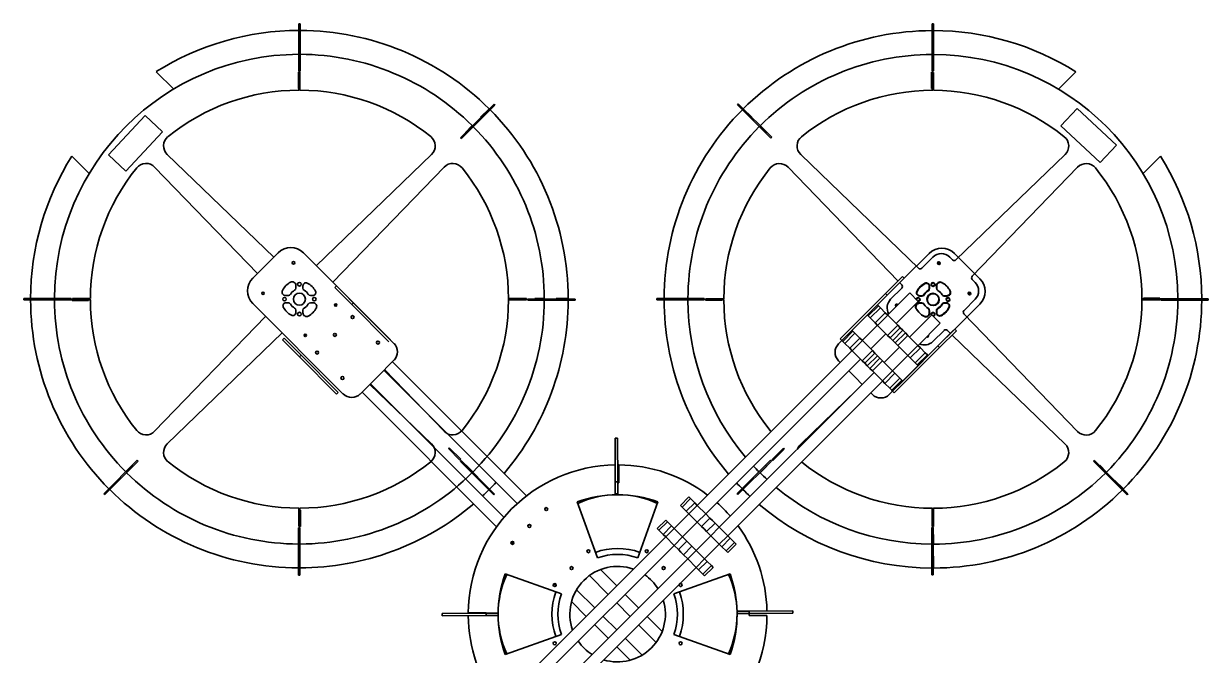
# Model space of a CAD drawing. Extents: x 95 to 1141, y 12 to 831.
# Drawn here: x 810.1 to 1140.6, y 295.8 to 472 of the extents above; entities that cross this region are included whole.
import ezdxf

# ---------------------------------------------------------------- set-up
doc = ezdxf.new("R2010")
doc.units = 0

msp = doc.modelspace()

# ---------------------------------------------------------------- linework, layer by layer
at = {"color": 7, "lineweight": 35, "ltscale": 0.083321}
msp.add_line((886.89, 470.15), (886.89, 466.82), dxfattribs=at)
at = {"color": 7, "lineweight": 35, "ltscale": 0.329982}
for p, q in [((886.94, 472), (886.94, 458.8)), ((887.27, 472), (887.27, 458.8)), ((941.36, 449.55), (932.03, 440.21)), ((1009.49, 449.66), (1018.82, 440.32)), ((941.6, 449.31), (932.27, 439.98)), ((1009.25, 449.42), (1018.58, 440.09)), ((810.14, 395.3), (823.34, 395.3)), ((810.14, 394.96), (823.34, 394.96)), ((963.97, 395.19), (950.77, 395.19)), ((963.97, 394.86), (950.77, 394.86)), ((986.8, 395.33), (1000, 395.33)), ((986.8, 395), (1000, 395)), ((832.51, 340.84), (841.84, 350.18)), ((832.75, 340.61), (842.08, 349.94))]:
    msp.add_line(p, q, dxfattribs=at)
at = {"color": 7, "lineweight": 35, "ltscale": 0.008333}
for p, q in [((886.94, 472), (887.27, 472)), ((886.94, 458.8), (887.27, 458.8)), ((1009.25, 449.42), (1009.49, 449.66)), ((932.03, 440.21), (932.27, 439.98)), ((1018.58, 440.09), (1018.82, 440.32)), ((810.14, 394.96), (810.14, 395.3)), ((823.34, 394.96), (823.34, 395.3)), ((950.77, 395.19), (950.77, 394.86)), ((963.97, 395.19), (963.97, 394.86)), ((1000.34, 394.83), (1000.34, 395.17)), ((1004.88, 394.83), (1004.88, 395.17)), ((1048.58, 393.3), (1048.34, 393.53)), ((1045.75, 390.47), (1045.51, 390.7)), ((1038.66, 383.38), (1038.43, 383.62)), ((1041.49, 386.21), (1041.26, 386.45)), ((1055.4, 372.3), (1055.16, 372.54)), ((1052.57, 369.47), (1052.33, 369.71)), ((932.07, 350.46), (931.84, 350.22)), ((1022.31, 353.31), (1022.08, 353.54)), ((842.08, 349.94), (841.84, 350.18)), ((932.19, 350.1), (931.96, 349.87)), ((832.75, 340.61), (832.51, 340.84)), ((941.53, 340.77), (941.29, 340.53)), ((887.34, 336.24), (887, 336.24)), ((887.34, 331.69), (887, 331.69))]:
    msp.add_line(p, q, dxfattribs=at)
at = {"color": 7, "lineweight": 35, "ltscale": 0.329981}
for p, q in [((1063.61, 472.03), (1063.61, 458.83)), ((1063.94, 472.03), (1063.94, 458.83)), ((941.29, 340.53), (931.96, 349.87)), ((941.53, 340.77), (932.19, 350.1)), ((1009.18, 340.88), (1018.51, 350.21)), ((1009.41, 340.64), (1018.75, 349.98)), ((886.84, 318.16), (886.84, 331.36)), ((887.17, 318.16), (887.17, 331.36)), ((1063.5, 318.2), (1063.5, 331.4)), ((1063.84, 318.2), (1063.84, 331.4))]:
    msp.add_line(p, q, dxfattribs=at)
at = {"color": 7, "lineweight": 35, "ltscale": 0.008334}
for p, q in [((1063.61, 472.03), (1063.94, 472.03)), ((886.77, 458.46), (887.11, 458.46)), ((886.89, 458.48), (887.22, 458.48)), ((1063.61, 458.83), (1063.94, 458.83)), ((886.77, 453.92), (887.11, 453.92)), ((886.77, 453.46), (887.11, 453.46)), ((941.36, 449.55), (941.6, 449.31)), ((823.67, 394.8), (823.67, 395.13)), ((828.22, 394.8), (828.22, 395.13)), ((945.89, 395.36), (945.89, 395.03)), ((950.44, 395.36), (950.44, 395.03)), ((986.8, 395), (986.8, 395.33)), ((1000, 395), (1000, 395.33)), ((1122.11, 395.4), (1122.11, 395.06)), ((1122.56, 395.4), (1122.56, 395.06)), ((1127.11, 395.4), (1127.11, 395.06)), ((1127.13, 395.28), (1127.13, 394.95)), ((1127.44, 395.23), (1127.44, 394.9)), ((1140.64, 395.23), (1140.64, 394.9)), ((1062.48, 379.39), (1062.25, 379.63)), ((928.86, 353.67), (928.62, 353.43)), ((1018.75, 349.98), (1018.51, 350.21)), ((1019.1, 350.09), (1018.86, 350.33)), ((1108.86, 350.14), (1108.62, 349.9)), ((1118.19, 340.81), (1117.96, 340.57)), ((1064, 336.27), (1063.67, 336.27)), ((887.17, 331.36), (886.84, 331.36)), ((1064, 331.73), (1063.67, 331.73)), ((887.17, 318.16), (886.84, 318.16)), ((1012.5, 307.24), (1012.5, 306.91))]:
    msp.add_line(p, q, dxfattribs=at)
at = {"color": 7, "lineweight": 35, "ltscale": 0.083327}
msp.add_line((1063.96, 470.11), (1063.96, 466.78), dxfattribs=at)
at = {"color": 7, "lineweight": 35, "ltscale": 0.001302}
for p, q in [((886.89, 466.82), (886.94, 466.82)), ((886.89, 463.13), (886.94, 463.13)), ((886.94, 460.82), (886.89, 460.82)), ((887.22, 329.48), (887.17, 329.48)), ((887.22, 327.03), (887.17, 327.03)), ((887.17, 323.48), (887.22, 323.48))]:
    msp.add_line(p, q, dxfattribs=at)
at = {"color": 7, "lineweight": 35, "ltscale": 0.00128}
msp.add_line((1063.94, 466.83), (1063.94, 466.78), dxfattribs=at)
at = {"color": 7, "lineweight": 35, "ltscale": 0.000537109}
for p, q in [((1063.96, 466.78), (1063.94, 466.78)), ((1063.96, 460.78), (1063.94, 460.78))]:
    msp.add_line(p, q, dxfattribs=at)
at = {"color": 7, "lineweight": 35, "ltscale": 0.066666}
for p, q in [((886.89, 463.48), (886.89, 460.82)), ((955.39, 395.32), (952.72, 395.32)), ((1132.13, 395.28), (1129.46, 395.28))]:
    msp.add_line(p, q, dxfattribs=at)
at = {"color": 7, "lineweight": 35, "ltscale": 0.066667}
for p, q in [((1063.96, 463.45), (1063.96, 460.78)), ((935.26, 443.59), (933.37, 441.7)), ((1015.59, 443.55), (1017.48, 441.67)), ((818.72, 395.32), (821.39, 395.32)), ((1040.32, 375.14), (1042.21, 373.25)), ((1044.09, 371.37), (1042.21, 373.25)), ((838.62, 346.95), (840.5, 348.84)), ((935.49, 346.95), (933.61, 348.84)), ((1015.59, 346.68), (1017.48, 348.56)), ((1112.23, 346.91), (1110.35, 348.8)), ((1063.96, 326.78), (1063.96, 329.45))]:
    msp.add_line(p, q, dxfattribs=at)
at = {"color": 7, "lineweight": 35, "ltscale": 0.001286}
for p, q in [((1063.94, 460.83), (1063.94, 460.78)), ((821.34, 395.3), (821.39, 395.3)), ((1063.84, 329.4), (1063.84, 329.45))]:
    msp.add_line(p, q, dxfattribs=at)
at = {"color": 7, "lineweight": 35, "ltscale": 0.171376}
msp.add_line((847.13, 458.64), (851.98, 453.8), dxfattribs=at)
at = {"color": 7, "lineweight": 35, "ltscale": 0.113644}
for p, q in [((886.77, 458.46), (886.77, 453.92)), ((887.11, 458.46), (887.11, 453.92)), ((1063.44, 458.5), (1063.44, 453.95)), ((1063.77, 458.5), (1063.77, 453.95)), ((823.67, 395.13), (828.22, 395.13)), ((823.67, 394.8), (828.22, 394.8)), ((950.44, 395.36), (945.89, 395.36)), ((950.44, 395.03), (945.89, 395.03)), ((1000.34, 395.17), (1004.88, 395.17)), ((1000.34, 394.83), (1004.88, 394.83)), ((1127.11, 395.4), (1122.56, 395.4)), ((1127.11, 395.06), (1122.56, 395.06)), ((931.84, 350.22), (928.62, 353.43)), ((1019.1, 350.09), (1022.31, 353.31)), ((887, 331.69), (887, 336.24)), ((887.34, 331.69), (887.34, 336.24)), ((1063.67, 331.73), (1063.67, 336.27)), ((1064, 331.73), (1064, 336.27))]:
    msp.add_line(p, q, dxfattribs=at)
at = {"color": 7, "lineweight": 35, "ltscale": 0.000514221}
msp.add_line((886.89, 458.46), (886.89, 458.48), dxfattribs=at)
at = {"color": 7, "lineweight": 35, "ltscale": 0.000519562}
msp.add_line((887.11, 458.48), (887.11, 458.46), dxfattribs=at)
at = {"color": 7, "lineweight": 35, "ltscale": 0.002866}
for p, q in [((887.11, 457.46), (887.22, 457.46)), ((1000.46, 395.28), (1000.46, 395.17)), ((1001.34, 395.17), (1001.34, 395.28)), ((1001.46, 395.28), (1001.46, 395.17)), ((1126.11, 395.06), (1126.11, 394.95)), ((886.89, 332.82), (887, 332.82)), ((887, 332.69), (886.89, 332.69))]:
    msp.add_line(p, q, dxfattribs=at)
at = {"color": 7, "lineweight": 35, "ltscale": 0.124982}
for p, q in [((887.22, 458.48), (887.22, 453.48)), ((1063.96, 453.45), (1063.96, 458.45)), ((828.72, 395.32), (823.72, 395.32)), ((950.39, 394.98), (945.39, 394.98)), ((1005.46, 395.28), (1000.46, 395.28)), ((1127.13, 394.95), (1122.13, 394.95)), ((886.89, 336.82), (886.89, 331.82)), ((1063.63, 331.78), (1063.63, 336.78))]:
    msp.add_line(p, q, dxfattribs=at)
at = {"color": 7, "lineweight": 35, "ltscale": 0.008331}
for p, q in [((1063.44, 458.5), (1063.77, 458.5)), ((1063.44, 453.95), (1063.77, 453.95)), ((1059.66, 376.56), (1059.42, 376.8)), ((1063.84, 331.4), (1063.5, 331.4)), ((1063.84, 318.2), (1063.5, 318.2))]:
    msp.add_line(p, q, dxfattribs=at)
at = {"color": 7, "lineweight": 35, "ltscale": 0.004706}
for p, q in [((1063.96, 458.45), (1063.77, 458.45)), ((1063.96, 457.45), (1063.77, 457.45)), ((823.72, 395.32), (823.72, 395.13)), ((824.72, 395.32), (824.72, 395.13))]:
    msp.add_line(p, q, dxfattribs=at)
at = {"color": 7, "lineweight": 35, "ltscale": 0.004169}
msp.add_line((1063.77, 457.5), (1063.94, 457.5), dxfattribs=at)
at = {"color": 7, "lineweight": 35, "ltscale": 0.023676}
msp.add_line((1063.94, 457.5), (1063.94, 458.45), dxfattribs=at)
at = {"color": 7, "lineweight": 35, "ltscale": 0.171377}
for p, q in [((1103.72, 458.61), (1098.87, 453.76)), ((1127.29, 435.04), (1122.44, 430.19))]:
    msp.add_line(p, q, dxfattribs=at)
at = {"color": 7, "lineweight": 35, "ltscale": 0.000521851}
for p, q in [((886.77, 453.46), (886.77, 453.48)), ((1122.11, 395.4), (1122.13, 395.4))]:
    msp.add_line(p, q, dxfattribs=at)
at = {"color": 7, "lineweight": 35, "ltscale": 0.010823}
msp.add_line((886.89, 453.48), (886.89, 453.92), dxfattribs=at)
at = {"color": 7, "lineweight": 35, "ltscale": 0.011358}
for p, q in [((887.11, 453.46), (887.11, 453.92)), ((1063.77, 453.5), (1063.77, 453.95))]:
    msp.add_line(p, q, dxfattribs=at)
at = {"color": 7, "lineweight": 35, "ltscale": 0.012663}
for p, q in [((1063.63, 453.95), (1063.63, 453.45)), ((828.22, 394.98), (828.72, 394.98)), ((1063.96, 336.78), (1063.96, 336.27))]:
    msp.add_line(p, q, dxfattribs=at)
at = {"color": 7, "lineweight": 35, "ltscale": 0.003625}
msp.add_line((1063.63, 453.5), (1063.77, 453.5), dxfattribs=at)
at = {"color": 7, "lineweight": 35, "ltscale": 0.375}
for p, q in [((833.78, 435.44), (844.02, 446.4)), ((1104.09, 448.39), (1115.04, 438.15)), ((1110.49, 433.28), (1099.53, 443.53))]:
    msp.add_line(p, q, dxfattribs=at)
at = {"color": 7, "lineweight": 35, "ltscale": 0.166667}
for p, q in [((848.89, 441.84), (844.02, 446.4)), ((901.68, 393.65), (896.96, 398.37)), ((902.15, 394.13), (897.43, 398.84)), ((887.06, 379.04), (882.35, 383.76))]:
    msp.add_line(p, q, dxfattribs=at)
at = {"color": 7, "lineweight": 35, "ltscale": 0.083333}
for p, q in [((939.97, 448.3), (937.61, 445.94)), ((1010.88, 448.26), (1013.24, 445.91)), ((1057.36, 396.89), (1059.72, 394.54)), ((988.8, 394.95), (992.13, 394.95)), ((833.9, 342.24), (836.26, 344.59)), ((975.2, 340.81), (975.19, 344.14)), ((975.86, 340.81), (975.86, 344.14)), ((995.72, 339.97), (993.36, 337.61)), ((1000.43, 335.25), (998.08, 337.61)), ((989.26, 333.51), (986.9, 331.15)), ((993.97, 328.79), (991.62, 331.15)), ((1004.21, 331.48), (1006.56, 329.13)), ((1001.85, 329.13), (1004.21, 326.77)), ((997.75, 325.02), (1000.1, 322.66)), ((1008.92, 326.77), (1006.56, 324.41)), ((942.5, 307.5), (939.17, 307.5)), ((1009.16, 308.11), (1012.5, 308.12)), ((1009.16, 307.44), (1012.5, 307.45)), ((942.5, 306.84), (939.17, 306.83))]:
    msp.add_line(p, q, dxfattribs=at)
at = {"color": 7, "lineweight": 35, "ltscale": 0.166668}
for p, q in [((1104.09, 448.39), (1099.53, 443.53)), ((1110.49, 433.28), (1115.04, 438.15)), ((1055.78, 400.97), (1051.06, 396.25))]:
    msp.add_line(p, q, dxfattribs=at)
at = {"color": 7, "lineweight": 35, "ltscale": 0.002601}
for p, q in [((937.69, 445.87), (937.61, 445.94)), ((1017.41, 348.64), (1017.48, 348.56))]:
    msp.add_line(p, q, dxfattribs=at)
at = {"color": 7, "lineweight": 35, "ltscale": 0.002587}
for p, q in [((1013.16, 445.98), (1013.24, 445.91)), ((1017.41, 441.74), (1017.48, 441.67)), ((840.43, 348.76), (840.5, 348.84)), ((933.61, 348.69), (933.53, 348.76)), ((1017.33, 348.56), (1017.41, 348.64)), ((836.19, 344.52), (836.26, 344.59))]:
    msp.add_line(p, q, dxfattribs=at)
at = {"color": 7, "lineweight": 35, "ltscale": 0.375001}
msp.add_line((848.89, 441.84), (838.64, 430.89), dxfattribs=at)
at = {"color": 7, "lineweight": 35, "ltscale": 0.002602}
for p, q in [((933.44, 441.63), (933.37, 441.7)), ((933.53, 348.76), (933.61, 348.84)), ((935.33, 347.11), (935.26, 347.04)), ((1110.27, 348.73), (1110.35, 348.8)), ((1015.76, 346.84), (1015.68, 346.91)), ((1114.52, 344.48), (1114.59, 344.56))]:
    msp.add_line(p, q, dxfattribs=at)
at = {"color": 7, "lineweight": 35, "ltscale": 0.171375}
msp.add_line((823.56, 435.07), (828.41, 430.23), dxfattribs=at)
at = {"color": 7, "lineweight": 35, "ltscale": 0.166666}
for p, q in [((833.78, 435.44), (838.64, 430.89)), ((1069.92, 386.82), (1065.2, 382.11)), ((887.54, 379.51), (882.82, 384.23)), ((1070.39, 386.35), (1065.68, 381.64)), ((913.45, 378.11), (908.74, 373.39)), ((904.03, 368.68), (908.74, 373.39))]:
    msp.add_line(p, q, dxfattribs=at)
at = {"color": 7, "lineweight": 35}
for p, q in [((879.89, 406.84), (850.18, 435.54)), ((891.78, 404.49), (923.93, 435.54)), ((1059.76, 403.79), (1026.92, 435.5)), ((1070.23, 406.1), (1100.67, 435.5)), ((875.36, 402.32), (846.67, 432.03)), ((896.4, 399.88), (927.44, 432.03)), ((1054.09, 400.22), (1023.41, 431.99)), ((1074.78, 401.55), (1104.18, 431.99)), ((888.2, 408.08), (913.45, 382.82)), ((874.05, 393.94), (899.31, 368.68)), ((1076.89, 393.8), (1062.48, 379.39)), ((877.64, 390.35), (846.67, 358.27)), ((1072.47, 391.08), (1104.18, 358.24)), ((882.25, 385.74), (850.18, 354.76)), ((1069.18, 385.14), (1100.67, 354.73)), ((1041.26, 380.79), (998.08, 337.61)), ((913.02, 377.67), (950.43, 340.26)), ((1043.61, 378.43), (1000.43, 335.25)), ((910.66, 375.31), (947.86, 338.12)), ((910.83, 375.48), (927.44, 358.27)), ((1047.38, 374.66), (1004.21, 331.48)), ((906.73, 371.38), (923.93, 354.76)), ((906.89, 371.54), (944.14, 334.29)), ((1049.74, 372.3), (1006.56, 329.13)), ((904.53, 369.19), (942.07, 331.65)), ((1042.5, 369.77), (1026.92, 354.73)), ((989.26, 328.79), (953.84, 293.38)), ((991.62, 326.44), (956.2, 291.02)), ((995.39, 322.66), (959.97, 287.25)), ((997.75, 320.31), (962.33, 284.89))]:
    msp.add_line(p, q, dxfattribs=at)
at = {"color": 7, "lineweight": 35, "ltscale": 0.125}
for p, q in [((881.13, 408.08), (877.59, 404.54)), ((1069.82, 407.94), (1073.36, 404.4)), ((1076.89, 400.87), (1073.36, 404.4)), ((976.17, 343.9), (976.17, 348.9)), ((939.17, 307.57), (934.17, 307.57)), ((1012.5, 306.91), (1017.5, 306.91))]:
    msp.add_line(p, q, dxfattribs=at)
at = {"color": 7, "lineweight": 35, "ltscale": 0.246575}
msp.add_line((1062.75, 407.94), (1055.78, 400.97), dxfattribs=at)
at = {"color": 7, "lineweight": 35, "ltscale": 0.109739}
for p, q in [((1060.69, 403.8), (1063.8, 406.9)), ((1055.11, 398.22), (1052.01, 395.11)), ((1072.48, 392.01), (1075.58, 395.11)), ((1066.9, 386.43), (1063.8, 383.33))]:
    msp.add_line(p, q, dxfattribs=at)
at = {"color": 7, "lineweight": 35, "ltscale": 0.027861}
for p, q in [((1069.3, 406.11), (1068.51, 406.9)), ((1074.79, 400.62), (1075.58, 399.83))]:
    msp.add_line(p, q, dxfattribs=at)
at = {"color": 7, "lineweight": 35, "ltscale": 0.125001}
msp.add_line((874.05, 401.01), (877.59, 404.54), dxfattribs=at)
at = {"color": 7, "lineweight": 35, "ltscale": 0.166665}
msp.add_line((1055.3, 401.44), (1050.59, 396.72), dxfattribs=at)
at = {"color": 7, "lineweight": 35, "ltscale": 0.016667}
for p, q in [((1055.3, 401.44), (1055.78, 400.97)), ((897.43, 398.84), (896.96, 398.37)), ((896.95, 393.74), (897.43, 393.27)), ((902.15, 394.13), (901.68, 393.65)), ((1069.92, 386.82), (1070.39, 386.35)), ((882.82, 384.23), (882.35, 383.76)), ((1065.2, 382.11), (1065.68, 381.64)), ((975.83, 356.4), (975.16, 356.4)), ((975.86, 344.14), (975.19, 344.14)), ((975.86, 340.81), (975.2, 340.81)), ((996.19, 339.5), (995.72, 339.97)), ((989.73, 333.04), (989.26, 333.51)), ((1008.45, 327.24), (1008.92, 326.77)), ((1001.99, 320.78), (1002.46, 320.31)), ((926.91, 307.47), (926.91, 306.81)), ((942.5, 307.5), (942.5, 306.84)), ((1024.76, 307.48), (1024.76, 308.14))]:
    msp.add_line(p, q, dxfattribs=at)
at = {"color": 7, "lineweight": 35, "ltscale": 0.019163}
for p, q in [((886.06, 398.23), (886.06, 398.99)), ((888.06, 392.07), (888.06, 391.31)), ((1062.8, 392.04), (1062.8, 391.27))]:
    msp.add_line(p, q, dxfattribs=at)
at = {"color": 7, "lineweight": 35, "ltscale": 0.016599}
for p, q in [((888.06, 398.89), (888.06, 398.23)), ((1062.8, 398.86), (1062.8, 398.19)), ((1062.89, 398.75), (1062.89, 398.09)), ((883.98, 394.15), (883.31, 394.15)), ((890.13, 396.15), (890.8, 396.15)), ((1060.72, 396.11), (1060.05, 396.11)), ((1060.81, 396.01), (1060.15, 396.01)), ((1066.97, 394.01), (1067.63, 394.01)), ((886.06, 391.41), (886.06, 392.07)), ((1064.8, 391.37), (1064.8, 392.04)), ((1064.89, 391.27), (1064.89, 391.94))]:
    msp.add_line(p, q, dxfattribs=at)
at = {"color": 7, "lineweight": 35, "ltscale": 0.44669}
for p, q in [((1037.96, 384.09), (1050.59, 396.72)), ((1038.43, 383.62), (1051.06, 396.25))]:
    msp.add_line(p, q, dxfattribs=at)
at = {"color": 7, "lineweight": 35, "ltscale": 0.016665}
for p, q in [((1050.59, 396.72), (1051.06, 396.25)), ((1037.96, 384.09), (1038.43, 383.62)), ((1046.92, 368.54), (1046.45, 369.01))]:
    msp.add_line(p, q, dxfattribs=at)
at = {"color": 7, "lineweight": 35, "ltscale": 0.21883}
for p, q in [((1057.36, 396.89), (1051.17, 390.7)), ((1063.49, 390.77), (1057.3, 384.58)), ((1065.85, 388.41), (1059.66, 382.22))]:
    msp.add_line(p, q, dxfattribs=at)
at = {"color": 7, "lineweight": 35, "ltscale": 0.020498}
msp.add_line((1055.12, 399.15), (1054.55, 399.74), dxfattribs=at)
at = {"color": 7, "lineweight": 35, "ltscale": 0.019162}
for p, q in [((1064.8, 398.96), (1064.8, 398.19)), ((1064.89, 398.09), (1064.89, 398.86)), ((883.21, 396.15), (883.98, 396.15)), ((890.9, 394.15), (890.13, 394.15)), ((1059.95, 394.11), (1060.72, 394.11)), ((1060.05, 394.01), (1060.81, 394.01)), ((1067.74, 396.01), (1066.97, 396.01)), ((1062.89, 391.94), (1062.89, 391.17))]:
    msp.add_line(p, q, dxfattribs=at)
at = {"color": 7, "lineweight": 35, "ltscale": 0.083325}
for p, q in [((812.06, 395.32), (815.39, 395.32)), ((962.06, 395.32), (958.72, 395.32))]:
    msp.add_line(p, q, dxfattribs=at)
at = {"color": 7, "lineweight": 35, "ltscale": 0.001279}
for p, q in [((815.34, 395.3), (815.39, 395.3)), ((958.77, 395.19), (958.72, 395.19)), ((1063.84, 323.4), (1063.84, 323.45))]:
    msp.add_line(p, q, dxfattribs=at)
at = {"color": 7, "lineweight": 35, "ltscale": 0.000538635}
for p, q in [((815.39, 395.32), (815.39, 395.3)), ((821.39, 395.32), (821.39, 395.3))]:
    msp.add_line(p, q, dxfattribs=at)
at = {"color": 7, "lineweight": 35, "ltscale": 0.023674}
msp.add_line((824.67, 395.3), (823.72, 395.3), dxfattribs=at)
at = {"color": 7, "lineweight": 35, "ltscale": 0.004167}
msp.add_line((824.67, 395.13), (824.67, 395.3), dxfattribs=at)
at = {"color": 7, "lineweight": 35, "ltscale": 0.011359}
for p, q in [((828.67, 395.13), (828.22, 395.13)), ((1005.34, 395.17), (1004.88, 395.17))]:
    msp.add_line(p, q, dxfattribs=at)
at = {"color": 7, "lineweight": 35, "ltscale": 0.003628}
msp.add_line((828.67, 394.98), (828.67, 395.13), dxfattribs=at)
at = {"color": 7, "lineweight": 35, "ltscale": 0.366667}
for p, q in [((912.05, 383.28), (901.68, 393.65)), ((897.43, 368.67), (887.06, 379.04)), ((897.91, 369.14), (887.54, 379.51))]:
    msp.add_line(p, q, dxfattribs=at)
at = {"color": 7, "lineweight": 35, "ltscale": 0.366665}
msp.add_line((912.52, 383.76), (902.15, 394.13), dxfattribs=at)
at = {"color": 7, "lineweight": 35, "ltscale": 0.1}
for p, q in [((905.43, 390.84), (902.6, 393.67)), ((912.52, 383.76), (909.69, 386.58))]:
    msp.add_line(p, q, dxfattribs=at)
at = {"color": 7, "lineweight": 35, "ltscale": 0.012662}
msp.add_line((945.39, 395.32), (945.89, 395.32), dxfattribs=at)
at = {"color": 7, "lineweight": 35, "ltscale": 0.007307}
msp.add_line((945.44, 395.32), (945.44, 395.03), dxfattribs=at)
at = {"color": 7, "lineweight": 35, "ltscale": 0.011356}
for p, q in [((945.44, 395.03), (945.89, 395.03)), ((1122.11, 395.06), (1122.56, 395.06))]:
    msp.add_line(p, q, dxfattribs=at)
at = {"color": 7, "lineweight": 35, "ltscale": 0.001025}
for p, q in [((949.39, 395.03), (949.39, 394.98)), ((1063.67, 332.78), (1063.63, 332.78)), ((1063.67, 331.78), (1063.63, 331.78))]:
    msp.add_line(p, q, dxfattribs=at)
at = {"color": 7, "lineweight": 35, "ltscale": 0.001026}
for p, q in [((949.44, 395.03), (949.44, 394.98)), ((950.39, 395.03), (950.39, 394.98))]:
    msp.add_line(p, q, dxfattribs=at)
at = {"color": 7, "lineweight": 35, "ltscale": 0.00314}
for p, q in [((952.72, 395.32), (952.72, 395.19)), ((955.11, 395.32), (955.11, 395.19)), ((958.72, 395.32), (958.72, 395.19)), ((887.17, 329.36), (887.17, 329.48)), ((1063.96, 329.45), (1063.84, 329.45)), ((1063.96, 327.06), (1063.84, 327.06)), ((1063.96, 323.45), (1063.84, 323.45))]:
    msp.add_line(p, q, dxfattribs=at)
at = {"color": 7, "lineweight": 35, "ltscale": 0.001285}
msp.add_line((952.77, 395.19), (952.72, 395.19), dxfattribs=at)
at = {"color": 7, "lineweight": 35, "ltscale": 0.001301}
for p, q in [((992.13, 395), (992.13, 394.95)), ((995.67, 394.95), (995.67, 395)), ((998.13, 394.95), (998.13, 395)), ((1129.46, 395.23), (1129.46, 395.28)), ((1135.46, 395.28), (1135.46, 395.23))]:
    msp.add_line(p, q, dxfattribs=at)
at = {"color": 7, "lineweight": 35, "ltscale": 0.066681}
msp.add_line((995.46, 394.95), (998.13, 394.95), dxfattribs=at)
at = {"color": 7, "lineweight": 35, "ltscale": 0.014502}
msp.add_line((1004.88, 394.95), (1005.46, 394.95), dxfattribs=at)
at = {"color": 7, "lineweight": 35, "ltscale": 0.005467}
for p, q in [((1005.34, 394.95), (1005.34, 395.17)), ((887.22, 336.69), (887, 336.69))]:
    msp.add_line(p, q, dxfattribs=at)
at = {"color": 7, "lineweight": 35, "ltscale": 0.218831}
msp.add_line((1059.72, 394.54), (1053.53, 388.35), dxfattribs=at)
at = {"color": 7, "lineweight": 35, "ltscale": 0.019165}
msp.add_line((1066.87, 396.11), (1067.64, 396.11), dxfattribs=at)
at = {"color": 7, "lineweight": 35, "ltscale": 0.016602}
msp.add_line((1066.87, 394.11), (1067.54, 394.11), dxfattribs=at)
at = {"color": 7, "lineweight": 35, "ltscale": 0.010822}
msp.add_line((1122.13, 395.28), (1122.56, 395.28), dxfattribs=at)
at = {"color": 7, "lineweight": 35, "ltscale": 0.000515747}
msp.add_line((1127.11, 395.28), (1127.13, 395.28), dxfattribs=at)
at = {"color": 7, "lineweight": 35, "ltscale": 0.000518799}
msp.add_line((1127.13, 395.06), (1127.11, 395.06), dxfattribs=at)
at = {"color": 7, "lineweight": 35, "ltscale": 0.32998}
for p, q in [((1140.64, 395.23), (1127.44, 395.23)), ((1140.64, 394.9), (1127.44, 394.9))]:
    msp.add_line(p, q, dxfattribs=at)
at = {"color": 7, "lineweight": 35, "ltscale": 0.0013}
msp.add_line((1131.77, 395.28), (1131.77, 395.23), dxfattribs=at)
at = {"color": 7, "lineweight": 35, "ltscale": 0.083319}
msp.add_line((1138.79, 395.28), (1135.46, 395.28), dxfattribs=at)
at = {"color": 7, "lineweight": 13, "ltscale": 0.100001}
for p, q in [((1045.75, 390.47), (1048.58, 393.3)), ((1047.7, 388.52), (1050.53, 391.35)), ((1038.66, 383.38), (1041.49, 386.21)), ((1040.61, 381.43), (1043.44, 384.26)), ((1041.3, 380.74), (1044.13, 383.57)), ((1044.08, 377.96), (1046.91, 380.79)), ((1057.47, 378.74), (1060.3, 381.57)), ((1051.77, 370.28), (1054.59, 373.11))]:
    msp.add_line(p, q, dxfattribs=at)
at = {"color": 7, "lineweight": 35, "ltscale": 0.020103}
for p, q in [((1045.75, 390.47), (1046.32, 389.9)), ((1038.66, 383.38), (1039.23, 382.81)), ((1062.25, 379.63), (1061.68, 380.19)), ((1059.42, 376.8), (1058.85, 377.37)), ((1052.33, 369.71), (1051.77, 370.28))]:
    msp.add_line(p, q, dxfattribs=at)
at = {"color": 7, "lineweight": 13, "ltscale": 0.099999}
for p, q in [((1046.32, 389.9), (1049.15, 392.73)), ((1048.39, 387.83), (1051.22, 390.66)), ((1051.17, 385.05), (1054, 387.88)), ((1039.23, 382.81), (1042.06, 385.64)), ((1056.78, 379.43), (1059.61, 382.26)), ((1058.85, 377.37), (1061.68, 380.19)), ((1046.91, 375.13), (1049.74, 377.96)), ((1059.42, 376.8), (1062.25, 379.63)), ((1049.7, 372.35), (1052.53, 375.18)), ((1050.39, 371.66), (1053.21, 374.49)), ((1052.33, 369.71), (1055.16, 372.54))]:
    msp.add_line(p, q, dxfattribs=at)
at = {"color": 7, "lineweight": 35, "ltscale": 0.0201}
for p, q in [((1048.58, 393.3), (1049.15, 392.73)), ((1041.49, 386.21), (1042.06, 385.64)), ((1055.16, 372.54), (1054.59, 373.11))]:
    msp.add_line(p, q, dxfattribs=at)
at = {"color": 7, "lineweight": 35, "ltscale": 0.048751}
for p, q in [((1050.53, 391.35), (1049.15, 392.73)), ((1043.44, 384.26), (1042.06, 385.64)), ((1058.85, 377.37), (1057.47, 378.74)), ((1054.59, 373.11), (1053.21, 374.49))]:
    msp.add_line(p, q, dxfattribs=at)
at = {"color": 7, "lineweight": 35, "ltscale": 0.024373}
for p, q in [((1051.22, 390.66), (1050.53, 391.35)), ((1057.47, 378.74), (1056.78, 379.43))]:
    msp.add_line(p, q, dxfattribs=at)
at = {"color": 7, "lineweight": 35, "ltscale": 0.098439}
for p, q in [((1054, 387.88), (1051.22, 390.66)), ((1051.17, 385.05), (1048.39, 387.83)), ((1056.83, 385.05), (1059.61, 382.26)), ((1049.74, 377.96), (1052.53, 375.18)), ((1046.91, 375.13), (1049.7, 372.35))]:
    msp.add_line(p, q, dxfattribs=at)
at = {"color": 7, "lineweight": 35, "ltscale": 0.083332}
msp.add_line((1063.49, 390.77), (1065.85, 388.41), dxfattribs=at)
at = {"color": 7, "lineweight": 35, "ltscale": 0.150561}
msp.add_line((1048.34, 387.88), (1044.08, 383.62), dxfattribs=at)
at = {"color": 7, "lineweight": 35, "ltscale": 0.048748}
for p, q in [((1047.7, 388.52), (1046.32, 389.9)), ((1040.61, 381.43), (1039.23, 382.81)), ((1061.68, 380.19), (1060.3, 381.57)), ((1051.77, 370.28), (1050.39, 371.66))]:
    msp.add_line(p, q, dxfattribs=at)
at = {"color": 7, "lineweight": 35, "ltscale": 0.024375}
for p, q in [((1048.39, 387.83), (1047.7, 388.52)), ((1044.13, 383.57), (1043.44, 384.26)), ((1041.3, 380.74), (1040.61, 381.43)), ((1060.3, 381.57), (1059.61, 382.26)), ((1053.21, 374.49), (1052.53, 375.18)), ((1050.39, 371.66), (1049.7, 372.35))]:
    msp.add_line(p, q, dxfattribs=at)
at = {"color": 7, "lineweight": 35, "ltscale": 0.100001}
for p, q in [((1051.87, 384.35), (1054.7, 387.17)), ((1052.59, 383.63), (1055.41, 386.46)), ((1053.3, 382.92), (1056.13, 385.75)), ((1044.79, 377.26), (1047.61, 380.09)), ((1059.66, 376.56), (1062.48, 379.39))]:
    msp.add_line(p, q, dxfattribs=at)
at = {"color": 7, "lineweight": 35, "ltscale": 0.024815}
msp.add_line((1054.7, 387.17), (1054, 387.88), dxfattribs=at)
at = {"color": 7, "lineweight": 35, "ltscale": 0.025188}
for p, q in [((1055.41, 386.46), (1054.7, 387.17)), ((1053.3, 382.92), (1052.59, 383.63)), ((1048.33, 379.37), (1047.61, 380.09))]:
    msp.add_line(p, q, dxfattribs=at)
at = {"color": 7, "lineweight": 35, "ltscale": 0.016666}
for p, q in [((888.47, 385.25), (888.94, 384.78)), ((887.54, 379.51), (887.06, 379.04)), ((897.91, 369.14), (897.43, 368.67)), ((1052.57, 369.47), (1053.04, 369)), ((993.83, 337.14), (993.36, 337.61)), ((987.37, 330.68), (986.9, 331.15)), ((1006.09, 324.88), (1006.56, 324.41)), ((999.63, 318.42), (1000.1, 317.95)), ((939.17, 307.5), (939.17, 306.83)), ((1009.16, 307.44), (1009.16, 308.11)), ((1012.5, 307.45), (1012.5, 308.12))]:
    msp.add_line(p, q, dxfattribs=at)
at = {"color": 7, "lineweight": 35, "ltscale": 0.033046}
for p, q in [((1038.43, 383.62), (1037.49, 382.68)), ((1052.57, 369.47), (1051.63, 368.54))]:
    msp.add_line(p, q, dxfattribs=at)
at = {"color": 7, "lineweight": 35, "ltscale": 0.09844}
for p, q in [((1046.91, 380.79), (1044.13, 383.57)), ((1044.08, 377.96), (1041.3, 380.74)), ((1054, 382.22), (1056.78, 379.43))]:
    msp.add_line(p, q, dxfattribs=at)
at = {"color": 7, "lineweight": 35, "ltscale": 0.150559}
for p, q in [((1050.7, 385.52), (1046.44, 381.26)), ((1054.47, 381.75), (1050.21, 377.49))]:
    msp.add_line(p, q, dxfattribs=at)
at = {"color": 7, "lineweight": 35, "ltscale": 0.024813}
for p, q in [((1051.87, 384.35), (1051.17, 385.05)), ((1056.83, 385.05), (1056.13, 385.75)), ((1049.74, 377.96), (1049.04, 378.66)), ((1046.91, 375.13), (1046.21, 375.83))]:
    msp.add_line(p, q, dxfattribs=at)
at = {"color": 7, "lineweight": 35, "ltscale": 0.025187}
for p, q in [((1052.59, 383.63), (1051.87, 384.35)), ((1056.13, 385.75), (1055.41, 386.46)), ((1049.04, 378.66), (1048.33, 379.37)), ((1046.21, 375.83), (1045.5, 376.55))]:
    msp.add_line(p, q, dxfattribs=at)
at = {"color": 7, "lineweight": 13, "ltscale": 0.099998}
msp.add_line((1054, 382.22), (1056.83, 385.05), dxfattribs=at)
at = {"color": 7, "lineweight": 35, "ltscale": 0.030091}
msp.add_line((1067.83, 386.44), (1068.7, 385.6), dxfattribs=at)
at = {"color": 7, "lineweight": 35, "ltscale": 0.024812}
for p, q in [((1047.61, 380.09), (1046.91, 380.79)), ((1044.79, 377.26), (1044.08, 377.96))]:
    msp.add_line(p, q, dxfattribs=at)
at = {"color": 7, "lineweight": 35, "ltscale": 0.446689}
msp.add_line((1052.57, 369.47), (1065.2, 382.11), dxfattribs=at)
at = {"color": 7, "lineweight": 35, "ltscale": 0.446692}
msp.add_line((1053.04, 369), (1065.68, 381.64), dxfattribs=at)
at = {"color": 7, "lineweight": 35, "ltscale": 0.024814}
msp.add_line((1054, 382.22), (1053.3, 382.92), dxfattribs=at)
at = {"color": 7, "lineweight": 35, "ltscale": 0.016668}
msp.add_line((1037.49, 377.97), (1037.96, 377.5), dxfattribs=at)
at = {"color": 7, "lineweight": 35, "ltscale": 0.02519}
msp.add_line((1045.5, 376.55), (1044.79, 377.26), dxfattribs=at)
at = {"color": 7, "lineweight": 35, "ltscale": 0.099999}
for p, q in [((1045.5, 376.55), (1048.33, 379.37)), ((1046.21, 375.83), (1049.04, 378.66)), ((1052.57, 369.47), (1055.4, 372.3))]:
    msp.add_line(p, q, dxfattribs=at)
at = {"color": 7, "lineweight": 35, "ltscale": 0.150558}
for p, q in [((1056.83, 379.39), (1052.57, 375.13)), ((1059.66, 376.56), (1055.4, 372.3))]:
    msp.add_line(p, q, dxfattribs=at)
at = {"color": 7, "lineweight": 35, "ltscale": 0.113645}
msp.add_line((932.07, 350.46), (928.86, 353.67), dxfattribs=at)
at = {"color": 7, "lineweight": 35, "ltscale": 0.306548}
for p, q in [((975.16, 356.4), (975.19, 344.14)), ((975.83, 356.4), (975.86, 344.14)), ((926.91, 307.47), (939.17, 307.5)), ((1024.76, 307.48), (1012.5, 307.45)), ((926.91, 306.81), (939.17, 306.83))]:
    msp.add_line(p, q, dxfattribs=at)
at = {"color": 7, "lineweight": 35, "ltscale": 0.113643}
msp.add_line((1018.86, 350.33), (1022.08, 353.54), dxfattribs=at)
at = {"color": 7, "lineweight": 35, "ltscale": 0.329983}
for p, q in [((1117.96, 340.57), (1108.62, 349.9)), ((1118.19, 340.81), (1108.86, 350.14))]:
    msp.add_line(p, q, dxfattribs=at)
at = {"color": 7, "lineweight": 35, "ltscale": 0.007791}
msp.add_line((975.86, 343.9), (976.17, 343.9), dxfattribs=at)
at = {"color": 7, "lineweight": 35, "ltscale": 0.083334}
for p, q in [((1116.95, 342.2), (1114.59, 344.56)), ((998.08, 332.9), (995.72, 335.25)), ((991.62, 326.44), (989.26, 328.79)), ((887.22, 320.15), (887.22, 323.48)), ((995.39, 322.66), (997.75, 320.31)), ((1002.46, 320.31), (1000.1, 317.95))]:
    msp.add_line(p, q, dxfattribs=at)
at = {"color": 7, "lineweight": 35, "ltscale": 0.008332}
msp.add_line((1009.41, 340.64), (1009.18, 340.88), dxfattribs=at)
at = {"color": 7, "lineweight": 35, "ltscale": 0.416666}
for p, q in [((964.58, 338.61), (970.21, 322.93)), ((987.09, 338.61), (981.46, 322.93))]:
    msp.add_line(p, q, dxfattribs=at)
at = {"color": 7, "lineweight": 13, "ltscale": 0.083334}
for p, q in [((996.19, 339.5), (993.83, 337.14)), ((998.08, 337.61), (995.72, 335.25)), ((1001.61, 334.07), (999.26, 331.72)), ((989.73, 333.04), (987.37, 330.68)), ((991.62, 331.15), (989.26, 328.79)), ((995.15, 327.61), (992.8, 325.26)), ((1007.27, 328.42), (1004.91, 326.06)), ((1008.45, 327.24), (1006.09, 324.88)), ((997.75, 325.02), (995.39, 322.66)), ((1000.81, 321.96), (998.45, 319.6))]:
    msp.add_line(p, q, dxfattribs=at)
at = {"color": 7, "lineweight": 35, "ltscale": 0.041667}
for p, q in [((993.83, 337.14), (995.01, 335.96)), ((1000.43, 335.25), (1001.61, 334.07)), ((987.37, 330.68), (988.55, 329.5)), ((1003.03, 332.66), (1004.21, 331.48)), ((993.97, 328.79), (995.15, 327.61)), ((1000.67, 330.3), (1001.85, 329.13)), ((1007.27, 328.42), (1008.45, 327.24)), ((996.57, 326.2), (997.75, 325.02)), ((1004.91, 326.06), (1006.09, 324.88)), ((998.45, 319.6), (999.63, 318.42))]:
    msp.add_line(p, q, dxfattribs=at)
at = {"color": 7, "lineweight": 13, "ltscale": 0.083333}
for p, q in [((997.37, 338.32), (995.01, 335.96)), ((1000.43, 335.25), (998.08, 332.9)), ((990.91, 331.86), (988.55, 329.5)), ((1003.03, 332.66), (1000.67, 330.3)), ((1004.21, 331.48), (1001.85, 329.13)), ((993.97, 328.79), (991.62, 326.44)), ((1006.56, 329.13), (1004.21, 326.77)), ((996.57, 326.2), (994.21, 323.84)), ((1000.1, 322.66), (997.75, 320.31)), ((1001.99, 320.78), (999.63, 318.42))]:
    msp.add_line(p, q, dxfattribs=at)
at = {"color": 7, "lineweight": 35, "ltscale": 0.041666}
for p, q in [((996.19, 339.5), (997.37, 338.32)), ((989.73, 333.04), (990.91, 331.86)), ((998.08, 332.9), (999.26, 331.72)), ((991.62, 326.44), (992.8, 325.26)), ((994.21, 323.84), (995.39, 322.66)), ((1000.81, 321.96), (1001.99, 320.78))]:
    msp.add_line(p, q, dxfattribs=at)
at = {"color": 7, "lineweight": 35, "ltscale": 0.025001}
for p, q in [((997.37, 338.32), (998.08, 337.61)), ((990.91, 331.86), (991.62, 331.15)), ((999.26, 331.72), (999.96, 331.01)), ((1006.56, 329.13), (1007.27, 328.42)), ((992.8, 325.26), (993.5, 324.55)), ((1000.1, 322.66), (1000.81, 321.96))]:
    msp.add_line(p, q, dxfattribs=at)
at = {"color": 7, "lineweight": 35, "ltscale": 0.011357}
for p, q in [((887, 336.69), (887, 336.24)), ((1063.67, 336.73), (1063.67, 336.27))]:
    msp.add_line(p, q, dxfattribs=at)
at = {"color": 7, "lineweight": 35, "ltscale": 0.014503}
msp.add_line((887.22, 336.24), (887.22, 336.82), dxfattribs=at)
at = {"color": 7, "lineweight": 35, "ltscale": 0.016717}
msp.add_line((955.52, 336.51), (955.99, 336.98), dxfattribs=at)
at = {"color": 7, "lineweight": 35, "ltscale": 0.145082}
msp.add_line((995.72, 335.25), (991.62, 331.15), dxfattribs=at)
at = {"color": 7, "lineweight": 35, "ltscale": 0.025}
for p, q in [((995.01, 335.96), (995.72, 335.25)), ((1001.61, 334.07), (1002.32, 333.37)), ((988.55, 329.5), (989.26, 328.79)), ((995.15, 327.61), (995.86, 326.91))]:
    msp.add_line(p, q, dxfattribs=at)
at = {"color": 7, "lineweight": 35, "ltscale": 0.007306}
msp.add_line((1063.96, 336.73), (1063.67, 336.73), dxfattribs=at)
at = {"color": 7, "lineweight": 35, "ltscale": 0.002867}
msp.add_line((886.89, 331.82), (887, 331.82), dxfattribs=at)
at = {"color": 7, "lineweight": 35, "ltscale": 0.008359}
msp.add_line((951.04, 332.03), (950.8, 331.8), dxfattribs=at)
at = {"color": 7, "lineweight": 35, "ltscale": 0.008358}
msp.add_line((951.04, 332.03), (951.28, 332.27), dxfattribs=at)
at = {"color": 7, "lineweight": 35, "ltscale": 0.145083}
for p, q in [((998.08, 332.9), (993.97, 328.79)), ((1001.85, 329.13), (997.75, 325.02)), ((1004.21, 326.77), (1000.1, 322.66))]:
    msp.add_line(p, q, dxfattribs=at)
at = {"color": 7, "lineweight": 35, "ltscale": 0.024999}
for p, q in [((999.96, 331.01), (1000.67, 330.3)), ((1002.32, 333.37), (1003.03, 332.66)), ((993.5, 324.55), (994.21, 323.84)), ((995.86, 326.91), (996.57, 326.2)), ((1004.21, 326.77), (1004.91, 326.06)), ((997.75, 320.31), (998.45, 319.6))]:
    msp.add_line(p, q, dxfattribs=at)
at = {"color": 7, "lineweight": 35, "ltscale": 0.001028}
msp.add_line((1063.67, 332.73), (1063.63, 332.73), dxfattribs=at)
at = {"color": 7, "lineweight": 35, "ltscale": 0.066682}
msp.add_line((887.22, 326.82), (887.22, 329.48), dxfattribs=at)
at = {"color": 7, "lineweight": 35, "ltscale": 0.016716}
msp.add_line((946.56, 327.56), (946.09, 327.08), dxfattribs=at)
at = {"color": 7, "lineweight": 35, "ltscale": 0.02067}
msp.add_line((946.25, 327.47), (946.83, 326.89), dxfattribs=at)
at = {"color": 7, "lineweight": 35, "ltscale": 0.003127}
msp.add_line((887.17, 323.36), (887.17, 323.48), dxfattribs=at)
at = {"color": 7, "lineweight": 35, "ltscale": 0.083326}
msp.add_line((1063.96, 320.11), (1063.96, 323.45), dxfattribs=at)
at = {"color": 7, "lineweight": 35, "ltscale": 0.416667}
for p, q in [((944.46, 318.5), (960.15, 312.87)), ((1007.21, 318.5), (991.52, 312.87)), ((944.46, 295.98), (960.15, 301.61)), ((1007.21, 295.98), (991.52, 301.61))]:
    msp.add_line(p, q, dxfattribs=at)
at = {"color": 7, "lineweight": 35, "ltscale": 0.185651}
msp.add_line((967.97, 318.01), (973.22, 312.76), dxfattribs=at)
at = {"color": 7, "lineweight": 35, "ltscale": 0.161224}
msp.add_line((971.02, 319.67), (975.58, 315.11), dxfattribs=at)
at = {"color": 7, "lineweight": 35, "ltscale": 0.020671}
msp.add_line((958.02, 315.7), (958.61, 315.12), dxfattribs=at)
at = {"color": 7, "lineweight": 35, "ltscale": 0.179371}
msp.add_line((964.38, 314.06), (969.45, 308.98), dxfattribs=at)
at = {"color": 7, "lineweight": 35, "ltscale": 0.145711}
msp.add_line((962.97, 310.75), (967.09, 306.63), dxfattribs=at)
at = {"color": 7, "lineweight": 35, "ltscale": 0.133333}
for p, q in [((977.94, 312.76), (981.71, 308.98)), ((975.58, 310.4), (979.35, 306.63)), ((969.45, 304.27), (973.22, 300.5)), ((971.81, 306.63), (975.58, 302.86))]:
    msp.add_line(p, q, dxfattribs=at)
at = {"color": 7, "lineweight": 35, "ltscale": 0.001881}
msp.add_line((939.17, 307.5), (939.17, 307.57), dxfattribs=at)
at = {"color": 7, "lineweight": 35, "ltscale": 0.30655}
msp.add_line((1024.76, 308.14), (1012.5, 308.12), dxfattribs=at)
at = {"color": 7, "lineweight": 35, "ltscale": 0.005312}
msp.add_line((1012.5, 307.24), (1012.5, 307.45), dxfattribs=at)
at = {"color": 7, "lineweight": 35, "ltscale": 0.173073}
msp.add_line((981.71, 304.27), (986.6, 299.37), dxfattribs=at)
at = {"color": 7, "lineweight": 35, "ltscale": 0.148644}
msp.add_line((984.06, 306.63), (988.27, 302.42), dxfattribs=at)
at = {"color": 7, "lineweight": 35, "ltscale": 0.133133}
msp.add_line((975.58, 298.14), (979.34, 294.38), dxfattribs=at)
at = {"color": 7, "lineweight": 35, "ltscale": 0.166793}
msp.add_line((977.94, 300.5), (982.65, 295.78), dxfattribs=at)
at = {"color": 7, "lineweight": 35}
for centre, radius in [((885.41, 405.29), 0.333), ((1065.45, 405.25), 0.333), ((1065.54, 405.15), 0.333), ((876.92, 396.8), 0.333), ((887.06, 395.15), 1.67), ((887.06, 399.32), 0.5), ((1063.8, 395.11), 1.67), ((1063.89, 395.01), 1.67), ((1063.8, 399.28), 0.5), ((1063.89, 399.18), 0.5), ((1073.93, 396.76), 0.333), ((1074.03, 396.66), 0.333), ((882.89, 395.15), 0.5), ((891.22, 395.15), 0.5), ((897.19, 393.5), 0.333), ((1067.96, 395.11), 0.5), ((1068.06, 395.01), 0.5), ((887.06, 390.98), 0.5), ((901.9, 390.13), 0.417), ((901.9, 390.13), 0.417), ((888.71, 385.02), 0.333), ((896.95, 385.19), 0.417), ((908.98, 383.05), 0.417), ((892, 380.24), 0.417), ((899.08, 373.15), 0.417), ((955.93, 336.57), 0.417), ((951.22, 331.86), 0.417), ((946.5, 327.14), 0.417), ((967.7, 324.8), 0.417), ((983.97, 324.8), 0.417), ((962.99, 320.09), 0.417), ((988.68, 320.09), 0.417), ((958.28, 315.37), 0.417), ((958.28, 299.11), 0.417), ((993.4, 299.11), 0.417)]:
    msp.add_circle(centre, radius, dxfattribs=at)
for centre, radius, start, end in [((887.06, 395.15), 75, 90.1273, 122.1604), ((887.06, 395.15), 75, 45.1273, 89.8329), ((1063.8, 395.11), 75, 90.1438, 134.8727), ((1063.8, 395.11), 75, 57.8396, 89.8727), ((887.06, 395.15), 68.33, 90.1397, 179.8603), ((887.06, 395.15), 68.33, 45.1397, 89.8166), ((1063.8, 395.11), 68.33, 90.1578, 134.8603), ((1063.8, 395.11), 68.33, 0.1397, 89.8603), ((887.06, 395.15), 58.33, 90.1637, 128.9327), ((887.06, 395.15), 58.33, 51.0673, 89.8363), ((1063.8, 395.11), 58.33, 90.1637, 128.9327), ((1063.8, 395.11), 58.33, 51.0673, 89.8363), ((887.06, 395.15), 75, 0.1273, 44.7932), ((1063.8, 395.11), 75, 135.1273, 179.8329), ((887.06, 395.15), 68.33, 0.1397, 44.773), ((1063.8, 395.11), 68.33, 135.1397, 179.8166), ((852.49, 437.93), 3.33, 128.9327, 226), ((921.62, 437.93), 3.33, 314, 51.0673), ((1029.23, 437.9), 3.33, 128.9327, 226), ((1098.36, 437.9), 3.33, 314, 51.0673), ((887.06, 395.15), 75, 147.8396, 179.8727), ((844.27, 429.71), 3.33, 44, 141.0673), ((929.84, 429.71), 3.33, 38.9327, 136), ((1021.01, 429.68), 3.33, 44, 141.0673), ((1106.58, 429.68), 3.33, 38.9327, 136), ((1063.8, 395.11), 75, 0.1273, 32.1604), ((887.06, 395.15), 58.33, 141.0673, 179.8363), ((887.06, 395.15), 58.33, 0.1637, 38.9327), ((1063.8, 395.11), 58.33, 141.0673, 179.8363), ((1063.8, 395.11), 58.33, 0.1637, 38.9327), ((884.66, 404.54), 5, 45, 135), ((1066.29, 404.4), 5, 45, 135), ((1066.15, 404.54), 3.33, 45, 135), ((1060.22, 404.27), 0.667, 226, 315), ((1069.77, 406.58), 0.667, 225, 314), ((877.59, 397.47), 5, 135, 225), ((885.06, 398.99), 1, 0, 117.4864), ((1065.8, 398.96), 1, 62.5136, 180), ((1075.26, 401.09), 0.667, 136, 225), ((1073.36, 397.33), 5, 315, 45), ((883.21, 397.15), 1, 152.5136, 270), ((887.06, 395.15), 5.33, 117.4864, 152.5136), ((887.06, 395.15), 2.83, 118.4369, 151.5631), ((885.39, 398.23), 0.667, 298.4369, 0), ((888.89, 398.89), 0.833, 63.8961, 180), ((888.72, 398.23), 0.667, 180, 241.5631), ((887.06, 395.15), 2.83, 28.4369, 61.5631), ((887.06, 395.15), 5, 26.1039, 63.8961), ((890.8, 396.98), 0.833, 270, 26.1039), ((1054.64, 398.69), 0.667, 315, 44), ((1060.05, 396.95), 0.833, 153.8961, 270), ((1063.8, 395.11), 5, 116.1039, 153.8961), ((1060.15, 396.85), 0.833, 153.8961, 270), ((1063.89, 395.01), 5, 116.1039, 153.8961), ((1063.8, 395.11), 2.83, 118.4369, 151.5631), ((1063.89, 395.01), 2.83, 118.4369, 151.5631), ((1061.96, 398.86), 0.833, 360, 116.1039), ((1062.06, 398.75), 0.833, 360, 116.1039), ((1062.13, 398.19), 0.667, 298.4369, 360), ((1062.22, 398.09), 0.667, 298.4369, 360), ((1065.46, 398.19), 0.667, 180, 241.5631), ((1065.89, 398.86), 1, 62.5136, 180), ((1065.56, 398.09), 0.667, 180, 241.5631), ((1063.8, 395.11), 2.83, 28.4369, 61.5631), ((1063.89, 395.01), 2.83, 28.4369, 61.5631), ((1063.8, 395.11), 5.33, 27.4864, 62.5136), ((1063.89, 395.01), 5.33, 27.4864, 62.5136), ((1067.64, 397.11), 1, 270, 27.4864), ((1067.74, 397.01), 1, 270, 27.4864), ((1073.22, 397.47), 3.33, 315, 45), ((887.06, 395.15), 75, 180.1438, 224.8727), ((887.06, 395.15), 68.33, 180.1578, 224.8603), ((887.06, 395.15), 58.33, 180.1637, 218.9327), ((883.31, 393.32), 0.833, 90, 206.1039), ((883.98, 396.82), 0.667, 270, 331.5631), ((883.98, 393.48), 0.667, 28.4369, 90), ((887.06, 395.15), 2.83, 208.4369, 241.5631), ((887.06, 395.15), 2.83, 298.4369, 331.5631), ((890.13, 396.82), 0.667, 208.4369, 270), ((890.13, 393.48), 0.667, 90, 151.5631), ((890.9, 393.15), 1, 332.5136, 90), ((887.06, 395.15), 58.33, 321.0673, 359.8363), ((887.06, 395.15), 68.33, 315.1397, 359.7549), ((887.06, 395.15), 75, 319.5886, 359.7767), ((1063.8, 395.11), 75, 180.1273, 220.5584), ((1063.8, 395.11), 68.33, 180.1397, 220.1241), ((1063.8, 395.11), 58.33, 180.1637, 218.9327), ((1054.37, 392.76), 3.33, 135, 210.968), ((1053.66, 393.46), 0.333, 9.875, 260.125), ((1053.76, 393.36), 0.333, 36.0197, 233.9803), ((1059.95, 393.11), 1, 90, 207.4864), ((1060.05, 393.01), 1, 90, 207.4864), ((1059.63, 395.11), 0.5, 271.2888, 178.7108), ((1059.72, 395.01), 0.5, 90, 178.1661), ((1059.72, 395.01), 0.5, 266.551, 90), ((1060.72, 396.78), 0.667, 270, 331.5631), ((1060.72, 393.45), 0.667, 28.4369, 90), ((1060.81, 396.68), 0.667, 270, 331.5631), ((1060.81, 393.35), 0.667, 28.4369, 90), ((1063.8, 395.11), 2.83, 208.4369, 241.5631), ((1063.89, 395.01), 2.83, 208.4369, 241.5631), ((1063.8, 395.11), 2.83, 298.4369, 331.5631), ((1063.89, 395.01), 2.83, 298.4369, 331.5631), ((1066.87, 396.78), 0.667, 208.4369, 270), ((1066.87, 393.45), 0.667, 90, 151.5631), ((1066.97, 396.68), 0.667, 208.4369, 270), ((1066.97, 393.35), 0.667, 90, 151.5631), ((1067.54, 393.28), 0.833, 333.8961, 90), ((1067.63, 393.18), 0.833, 333.8961, 90), ((1063.8, 395.11), 58.33, 321.0673, 359.8363), ((1063.8, 395.11), 68.33, 315.1397, 359.8166), ((1063.8, 395.11), 75, 315.1273, 359.8329), ((887.06, 395.15), 5, 206.1039, 243.8961), ((885.22, 391.41), 0.833, 243.8961, 0), ((885.39, 392.07), 0.667, 0, 61.5631), ((888.72, 392.07), 0.667, 118.4369, 180), ((889.06, 391.31), 1, 180, 297.4864), ((887.06, 395.15), 5.33, 297.4864, 332.5136), ((1063.8, 395.11), 5.33, 207.4864, 242.5136), ((1063.89, 395.01), 5.33, 207.4864, 242.5136), ((1061.8, 391.27), 1, 242.5136, 360), ((1061.89, 391.17), 1, 242.5136, 360), ((1062.13, 392.04), 0.667, 0, 61.5631), ((1062.22, 391.94), 0.667, 360, 61.5631), ((1063.8, 390.95), 0.5, 271.2888, 214.8836), ((1063.89, 390.85), 0.5, 271.8331, 197.9248), ((1065.46, 392.04), 0.667, 118.4369, 180), ((1065.63, 391.37), 0.833, 180, 296.1039), ((1065.56, 391.94), 0.667, 118.4369, 180), ((1065.72, 391.27), 0.833, 180, 296.1039), ((1063.8, 395.11), 5, 296.1039, 333.8961), ((1063.89, 395.01), 5, 296.1039, 333.8961), ((1072.95, 391.54), 0.667, 135, 224), ((908.98, 383.05), 0.417, 90, 270), ((1062.24, 384.88), 0.333, 233.9803, 36.0197), ((1062.15, 384.98), 0.333, 260.125, 9.875), ((1067.37, 385.96), 0.667, 46, 135), ((892, 380.24), 0.417, 90, 270), ((911.1, 380.46), 3.33, 315, 45), ((1039.85, 380.33), 3.33, 135, 225), ((1061.44, 385.69), 3.33, 245.949, 315), ((899.08, 373.15), 0.417, 90, 270), ((901.67, 371.04), 3.33, 225, 315), ((1049.28, 370.9), 3.33, 225, 315), ((844.27, 360.59), 3.33, 218.9327, 316), ((929.84, 360.59), 3.33, 224, 321.0673), ((1021.01, 360.55), 3.33, 218.9327, 225.0875), ((1106.58, 360.55), 3.33, 224, 321.0673), ((852.49, 352.37), 3.33, 134, 231.0673), ((921.62, 352.37), 3.33, 308.9327, 46), ((1029.23, 352.33), 3.33, 134, 162.569), ((1098.36, 352.33), 3.33, 308.9327, 46), ((887.06, 395.15), 58.33, 231.0673, 269.8363), ((887.06, 395.15), 58.33, 270.1637, 308.9327), ((975.84, 307.24), 41.67, 90.9013, 179.5416), ((975.84, 307.24), 41.67, 52.93, 89.5416), ((1063.8, 395.11), 68.33, 222.9244, 224.773), ((1063.8, 395.11), 58.33, 231.0931, 269.8363), ((1063.8, 395.11), 58.33, 270.1637, 308.9327), ((887.06, 395.15), 68.33, 225.1397, 269.8166), ((887.06, 395.15), 68.33, 270.1397, 314.773), ((887.06, 395.15), 75, 315.0478, 317.0376), ((1063.8, 395.11), 75, 223.109, 224.7932), ((1063.8, 395.11), 68.33, 225.1397, 227.3974), ((1063.8, 395.11), 68.33, 270.1397, 314.773), ((887.06, 395.15), 75, 225.1273, 269.8329), ((887.06, 395.15), 75, 312.9624, 314.7932), ((975.84, 307.24), 33.33, 70.2618, 109.7382), ((975.84, 313.91), 26.67, 90.1509, 114.5815), ((975.84, 313.91), 26.67, 65.4185, 89.8489), ((1063.8, 395.11), 75, 225.0478, 227.1842), ((1063.8, 395.11), 68.33, 230.1988, 269.7549), ((1063.8, 395.11), 75, 270.1273, 314.7932), ((887.06, 395.15), 75, 270.1273, 310.4114), ((975.84, 307.24), 41.67, 40.9839, 48.3229), ((1063.8, 395.11), 75, 229.7356, 269.7767), ((975.84, 307.24), 41.67, 1.2233, 36.3709), ((975.84, 307.24), 18.33, 70.2618, 109.7383), ((975.84, 307.24), 16.67, 70.2618, 109.7382), ((975.84, 307.24), 33.33, 160.2618, 199.7382), ((969.17, 307.24), 26.67, 155.4186, 204.5815), ((975.84, 307.24), 13.33, 70.5394, 199.4606), ((975.84, 307.24), 13.33, 32.3575, 55.4357), ((982.5, 307.24), 26.67, 1.1551, 24.5815), ((975.84, 307.24), 33.33, 1.0464, 19.7382), ((993.4, 315.37), 0.417, 139.9711, 90), ((993.4, 315.37), 0.417, 90, 130.0289), ((975.84, 307.24), 18.33, 160.2619, 199.7382), ((975.84, 307.24), 16.67, 160.2618, 199.7382), ((975.84, 307.24), 13.33, 252.9608, 17.0392), ((975.84, 307.24), 16.67, 340.2618, 19.7382), ((975.84, 307.24), 18.33, 340.2617, 19.7382), ((975.84, 307.24), 33.33, 340.2618, 0.3533), ((982.5, 307.24), 26.67, 0.121, 0.4416), ((975.84, 307.24), 41.67, 180.5762, 217.07), ((975.84, 307.24), 41.67, 270.6072, 359.5416), ((982.5, 307.24), 26.67, 335.4185, 359.8793), ((975.84, 307.24), 13.33, 214.5643, 237.6425)]:
    msp.add_arc(centre, radius, start, end, dxfattribs=at)

doc.saveas('drawing.dxf')
